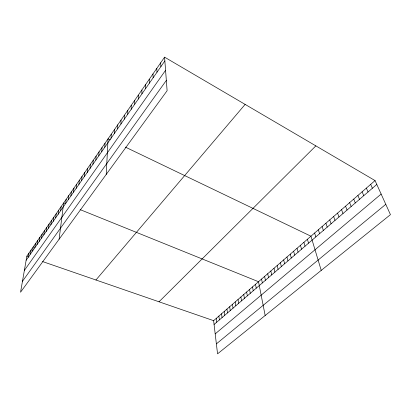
<?xml version="1.0" encoding="UTF-8"?>
<svg xmlns="http://www.w3.org/2000/svg" width="411" height="411" viewBox="0 0 411 411"><rect width="100%" height="100%" fill="white"/><g stroke="black" fill="none" stroke-linecap="round" stroke-linejoin="round"><path stroke-width="0.62" d="M131.217 109.259L131.237 105.329M127.744 114.253L127.79 110.312M124.312 119.18L124.394 115.224M120.932 124.04L121.04 120.069M117.597 128.833L117.731 124.846M114.309 133.56L114.469 129.563M111.068 138.219L111.247 134.212M106.228 174.413L108.072 138.805L110.261 139.853M104.8 147.225L105.031 143.198M101.769 151.577L102.026 147.539M98.784 155.872L99.061 151.823M95.835 160.11L96.133 156.057M92.922 164.297L93.24 160.233M90.045 168.428L90.384 164.359M87.204 172.512L87.564 168.438M84.399 176.54L84.774 172.461M81.625 180.521L82.025 176.437M78.891 184.457L79.308 180.367M76.184 188.341L76.621 184.246M73.518 192.178L73.965 188.079M70.877 195.97L71.344 191.865M68.267 199.715L68.755 195.61M65.693 203.419L66.192 199.309M59.112 239.197L63.664 202.967L65.385 203.661M60.633 210.694L61.162 206.579M58.146 214.265L58.691 210.149M55.685 217.799L56.245 213.679M53.255 221.293L53.831 217.172M50.856 224.74L51.442 220.62M48.483 228.151L49.084 224.031M46.135 231.527L46.751 227.406M43.813 234.861L44.439 230.741M41.516 238.159L42.158 234.039M39.245 241.421L39.903 237.296M37.005 244.648L37.668 240.522M34.786 247.833L35.459 243.713M32.587 250.987L33.276 246.867M30.419 254.111L31.118 249.991M28.272 257.194L28.981 253.078M164.58 57.165L26.864 256.13L20.55 292.226L167.113 90.703L164.58 57.165L375.048 180.583L390.45 214.655L217.558 353.835L213.622 320.662L375.048 180.583M26.145 260.25L164.862 60.915M24.362 270.443L165.571 70.296M22.461 281.309L166.332 80.412M95.938 279.999L245.131 104.399M159.006 301.787L315.859 145.874M214.074 324.474L376.795 184.452M215.189 333.891L381.141 194.059M216.376 343.873L385.78 204.318M26.864 256.13L29.032 256.88M42.559 261.555L213.622 320.662M80.124 209.615L258.509 281.705L265.162 315.514M125.37 147.107L310.942 236.207L321.222 270.387M370.686 184.364L372.397 188.238M366.376 188.104L368.045 191.983M362.117 191.798L363.745 195.682M357.909 195.451L359.497 199.34M353.748 199.063L355.294 202.952M349.633 202.633L351.143 206.528M345.564 206.163L347.043 210.057M341.546 209.651L342.985 213.55M337.57 213.104L338.972 216.998M333.64 216.515L335.006 220.414M329.75 219.885L331.086 223.79M325.908 223.224L327.207 227.124M322.101 226.523L323.37 230.427M318.34 229.785L319.578 233.689M314.62 233.016L315.828 236.916M307.407 239.274L308.553 243.178M303.914 242.31L305.029 246.21M300.451 245.31L301.54 249.215M297.025 248.285L298.083 252.184M293.634 251.224L294.666 255.123M290.279 254.137L291.286 258.036M286.96 257.019L287.936 260.918M283.672 259.875L284.623 263.77M280.415 262.696L281.345 266.59M277.194 265.496L278.093 269.385M274.003 268.265L274.882 272.154M270.844 271.003L271.697 274.892M267.715 273.721L268.542 277.605M264.617 276.408L265.424 280.287M261.55 279.069L262.331 282.948M255.503 284.314L256.243 288.188M252.524 286.904L253.243 290.772M249.569 289.462L250.268 293.331M246.646 292L247.324 295.863M243.754 294.512L244.411 298.371M240.887 296.999L241.519 300.857M238.041 299.465L238.657 303.318M235.231 301.91L235.827 305.758M232.441 304.33L233.016 308.173M229.677 306.729L230.237 310.567M226.939 309.103L227.478 312.941M224.226 311.456L224.75 315.288M221.539 313.788L222.043 317.616M218.873 316.1L219.361 319.922M216.237 318.391L216.705 322.209M160.655 62.832L160.901 66.608M156.786 68.416L156.997 72.218M152.979 73.918L153.154 77.741M149.224 79.344L149.363 83.186M145.525 84.692L145.628 88.555M141.877 89.963L141.949 93.842M138.281 95.157L138.322 99.056M134.736 100.279L134.746 104.194"/></g></svg>
